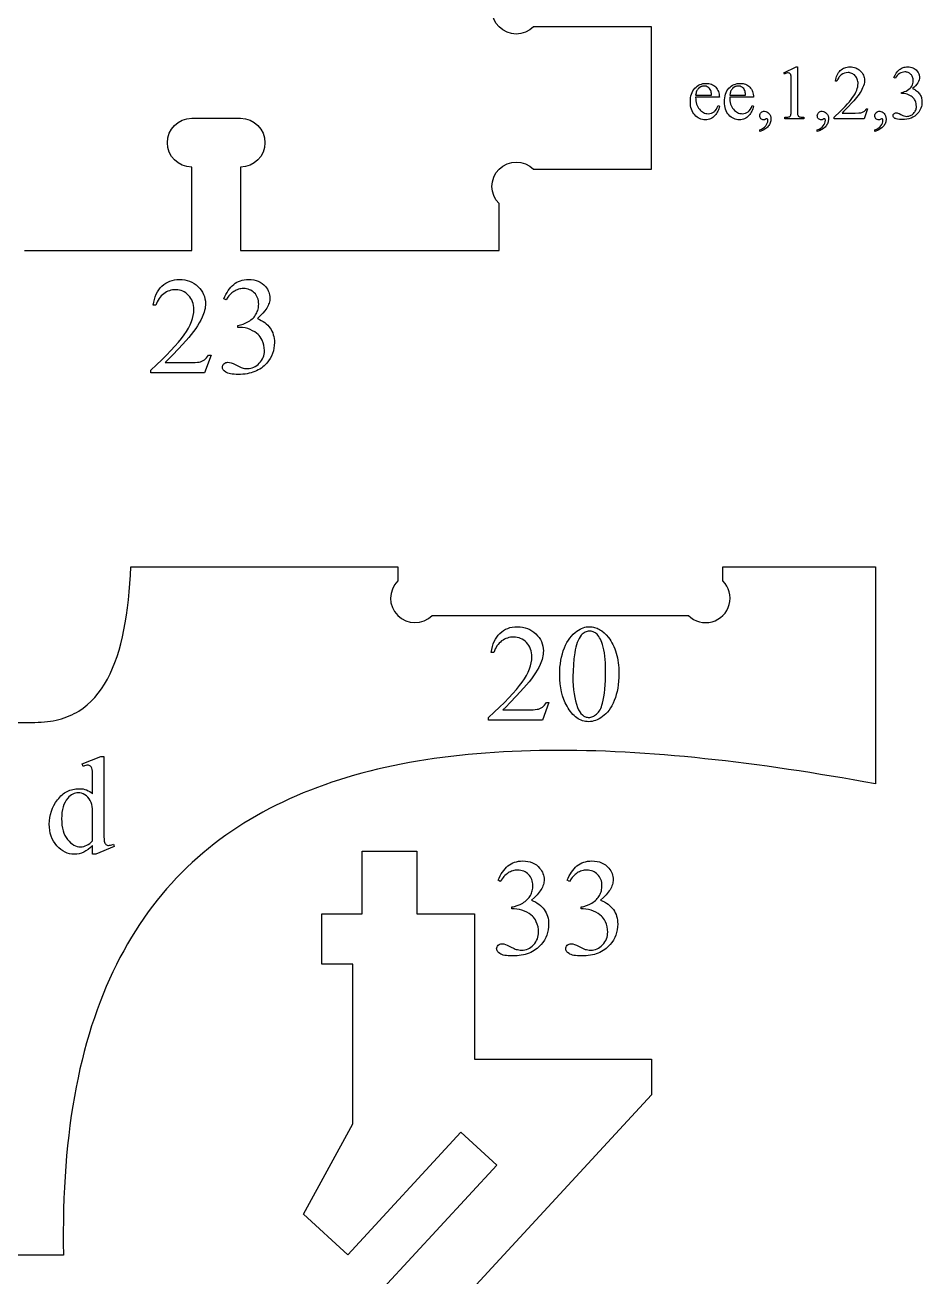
# Model space of a CAD drawing. Extents: x 6 to 600, y -207 to 349.
# Drawn here: x 446.9 to 502.1, y 152.2 to 229.2 of the extents above; entities that cross this region are included whole.
import ezdxf

# ---------------------------------------------------------------- set-up
doc = ezdxf.new("R2010")
doc.units = 0
doc.header["$MEASUREMENT"] = 0
doc.layers.add('EXT', color=1, linetype='CONTINUOUS')
doc.layers.add('TEXT', color=18, linetype='CONTINUOUS')

msp = doc.modelspace()

# ---------------------------------------------------------------- linework, layer by layer
at = {"layer": 'EXT'}
for points in [[(446.889, 215.299), (457.185, 215.299), (457.185, 220.425, -1), (457.185, 223.425), (460.185, 223.425, -1), (460.185, 220.425), (460.185, 215.299), (476.081, 215.299), (476.081, 218.178, -1), (478.202, 220.299), (485.456, 220.299), (485.456, 229.049), (478.202, 229.049, -1), (476.081, 231.171)], [(436.971, 186.279), (447.535, 186.279), (447.734, 186.282), (447.93, 186.291), (448.121, 186.305), (448.307, 186.325), (448.49, 186.35), (448.669, 186.381), (448.843, 186.417), (449.013, 186.458), (449.18, 186.505), (449.342, 186.557), (449.501, 186.614), (449.655, 186.677), (449.806, 186.744), (449.953, 186.817), (450.096, 186.895), (450.236, 186.978), (450.504, 187.158), (450.758, 187.357), (450.998, 187.576), (451.225, 187.813), (451.438, 188.068), (451.639, 188.341), (451.827, 188.631), (452.002, 188.939), (452.166, 189.263), (452.319, 189.603), (452.46, 189.959), (452.591, 190.331), (452.711, 190.718), (452.821, 191.119), (452.922, 191.535), (453.013, 191.964), (453.095, 192.407), (453.168, 192.863), (453.233, 193.332), (453.29, 193.813), (453.34, 194.306), (453.382, 194.811), (453.417, 195.327), (453.445, 195.853), (469.847, 195.853), (469.847, 194.975, 1), (471.968, 192.853), (487.726, 192.853, 1), (489.847, 194.975), (489.847, 195.853), (499.222, 195.853), (499.222, 182.494), (498.516, 182.623), (497.844, 182.743), (497.175, 182.859), (496.508, 182.972), (495.845, 183.082), (495.184, 183.188), (494.526, 183.291), (493.871, 183.39), (493.219, 183.485), (492.57, 183.577), (491.924, 183.665), (491.282, 183.749), (490.642, 183.829), (490.005, 183.906), (489.372, 183.978), (488.742, 184.047), (488.115, 184.111), (487.492, 184.172), (486.872, 184.228), (486.255, 184.28), (485.642, 184.327), (485.033, 184.371), (484.427, 184.41), (483.825, 184.444), (483.226, 184.474), (482.631, 184.5), (482.04, 184.521), (481.452, 184.537), (480.869, 184.548), (480.289, 184.555), (479.713, 184.557), (479.141, 184.554), (478.573, 184.546), (478.009, 184.534), (477.45, 184.516), (476.894, 184.493), (476.343, 184.465), (475.795, 184.432), (475.253, 184.393), (474.714, 184.349), (474.18, 184.3), (473.65, 184.246), (473.124, 184.186), (472.603, 184.121), (472.087, 184.05), (471.575, 183.973), (471.068, 183.891), (470.565, 183.803), (470.067, 183.709), (469.574, 183.61), (469.086, 183.504), (468.602, 183.393), (468.124, 183.276), (467.65, 183.152), (467.181, 183.023), (466.717, 182.887), (466.259, 182.745), (465.805, 182.597), (465.357, 182.443), (464.913, 182.282), (464.475, 182.115), (464.042, 181.942), (463.615, 181.762), (463.193, 181.575), (462.776, 181.382), (462.365, 181.182), (461.959, 180.975), (461.558, 180.762), (461.164, 180.541), (460.775, 180.314), (460.391, 180.08), (460.013, 179.839), (459.641, 179.591), (459.275, 179.336), (458.915, 179.073), (458.56, 178.803), (458.211, 178.527), (457.869, 178.242), (457.532, 177.951), (457.201, 177.652), (456.877, 177.345), (456.558, 177.031), (456.246, 176.71), (455.94, 176.38), (455.64, 176.044), (455.347, 175.699), (455.06, 175.346), (454.779, 174.986), (454.505, 174.618), (454.237, 174.242), (453.976, 173.858), (453.721, 173.465), (453.473, 173.065), (453.232, 172.656), (452.997, 172.24), (452.769, 171.815), (452.548, 171.381), (452.334, 170.94), (452.126, 170.489), (451.926, 170.031), (451.732, 169.564), (451.546, 169.088), (451.366, 168.603), (451.194, 168.11), (451.028, 167.608), (450.87, 167.097), (450.719, 166.578), (450.576, 166.049), (450.439, 165.512), (450.31, 164.965), (450.189, 164.41), (450.075, 163.845), (449.968, 163.271), (449.869, 162.688), (449.777, 162.096), (449.693, 161.494), (449.617, 160.883), (449.548, 160.262), (449.487, 159.632), (449.434, 158.992), (449.389, 158.343), (449.352, 157.684), (449.322, 157.016), (449.301, 156.337), (449.287, 155.649), (449.282, 154.951), (449.284, 154.243), (449.295, 153.525), (427.162, 153.525)]]:
    msp.add_lwpolyline(points, format="xyb", dxfattribs=at)
msp.add_lwpolyline([(471.971, 148.751), (468.982, 151.505), (475.933, 159.048), (473.727, 161.081), (466.776, 153.538), (464.055, 156.046), (467.086, 161.591), (467.086, 171.417), (465.172, 171.417), (465.173, 174.501), (467.655, 174.501), (467.655, 178.363), (471.019, 178.363), (471.019, 174.504), (474.572, 174.504), (474.572, 165.56), (485.447, 165.56), (485.447, 163.375)], close=True, dxfattribs=at)
at = {"layer": 'TEXT'}
for points in [[(493.589, 226.219), (494.35, 226.59), (494.426, 226.59), (494.426, 223.951), (494.431, 223.738), (494.438, 223.669), (494.448, 223.624), (494.462, 223.594), (494.482, 223.567), (494.507, 223.544), (494.539, 223.525), (494.582, 223.509), (494.644, 223.498), (494.723, 223.49), (494.82, 223.486), (494.82, 223.4), (493.645, 223.4), (493.645, 223.486), (493.745, 223.49), (493.827, 223.497), (493.888, 223.509), (493.93, 223.524), (493.96, 223.542), (493.985, 223.563), (494.005, 223.587), (494.02, 223.614), (494.031, 223.656), (494.039, 223.726), (494.046, 223.951), (494.046, 225.638), (494.04, 225.918), (494.033, 226.012), (494.023, 226.076), (494.013, 226.11), (494, 226.14), (493.984, 226.165), (493.964, 226.184), (493.941, 226.199), (493.917, 226.21), (493.861, 226.219), (493.814, 226.214), (493.759, 226.201), (493.696, 226.179), (493.624, 226.147)], [(498.74, 224.002), (498.521, 223.4), (496.677, 223.4), (496.677, 223.486), (497.054, 223.84), (497.22, 224.004), (497.371, 224.16), (497.506, 224.307), (497.627, 224.446), (497.732, 224.576), (497.823, 224.698), (497.901, 224.814), (497.968, 224.928), (498.025, 225.039), (498.072, 225.148), (498.108, 225.254), (498.134, 225.358), (498.15, 225.459), (498.155, 225.557), (498.152, 225.63), (498.143, 225.699), (498.129, 225.766), (498.109, 225.828), (498.084, 225.888), (498.052, 225.944), (498.015, 225.997), (497.973, 226.046), (497.926, 226.091), (497.877, 226.13), (497.826, 226.163), (497.773, 226.189), (497.717, 226.21), (497.659, 226.225), (497.599, 226.234), (497.537, 226.237), (497.425, 226.229), (497.318, 226.204), (497.218, 226.161), (497.123, 226.102), (497.079, 226.067), (497.038, 226.027), (496.999, 225.984), (496.964, 225.936), (496.902, 225.83), (496.853, 225.707), (496.767, 225.707), (496.785, 225.811), (496.807, 225.908), (496.836, 225.999), (496.87, 226.084), (496.91, 226.163), (496.956, 226.235), (497.007, 226.302), (497.063, 226.362), (497.125, 226.415), (497.19, 226.462), (497.259, 226.501), (497.332, 226.533), (497.408, 226.558), (497.488, 226.576), (497.572, 226.586), (497.659, 226.59), (497.752, 226.586), (497.841, 226.575), (497.927, 226.556), (498.008, 226.529), (498.085, 226.494), (498.159, 226.452), (498.229, 226.403), (498.294, 226.346), (498.354, 226.283), (498.406, 226.218), (498.449, 226.15), (498.485, 226.079), (498.513, 226.006), (498.533, 225.93), (498.545, 225.851), (498.549, 225.769), (498.542, 225.651), (498.521, 225.532), (498.487, 225.413), (498.438, 225.295), (498.392, 225.201), (498.34, 225.105), (498.28, 225.009), (498.215, 224.91), (498.063, 224.71), (497.885, 224.504), (497.419, 224.002), (497.267, 223.844), (497.168, 223.748), (497.984, 223.748), (498.196, 223.753), (498.333, 223.767), (498.382, 223.778), (498.429, 223.795), (498.473, 223.816), (498.514, 223.842), (498.553, 223.873), (498.59, 223.91), (498.624, 223.953), (498.655, 224.002)], [(500.356, 225.931), (500.427, 226.08), (500.507, 226.211), (500.596, 226.323), (500.643, 226.373), (500.693, 226.418), (500.746, 226.458), (500.801, 226.493), (500.86, 226.523), (500.922, 226.547), (500.987, 226.566), (501.056, 226.579), (501.127, 226.587), (501.201, 226.59), (501.293, 226.586), (501.378, 226.575), (501.458, 226.556), (501.533, 226.529), (501.602, 226.494), (501.666, 226.452), (501.725, 226.403), (501.777, 226.346), (501.844, 226.253), (501.892, 226.157), (501.908, 226.108), (501.92, 226.058), (501.927, 226.008), (501.93, 225.956), (501.923, 225.871), (501.903, 225.784), (501.869, 225.697), (501.822, 225.609), (501.762, 225.521), (501.688, 225.432), (501.601, 225.342), (501.501, 225.251), (501.636, 225.188), (501.697, 225.153), (501.754, 225.114), (501.806, 225.072), (501.854, 225.027), (501.897, 224.979), (501.937, 224.928), (501.971, 224.875), (502.001, 224.819), (502.026, 224.761), (502.047, 224.7), (502.063, 224.637), (502.075, 224.572), (502.082, 224.505), (502.084, 224.435), (502.08, 224.335), (502.068, 224.239), (502.048, 224.146), (502.019, 224.057), (501.983, 223.97), (501.939, 223.888), (501.886, 223.808), (501.826, 223.732), (501.737, 223.641), (501.639, 223.563), (501.531, 223.496), (501.414, 223.442), (501.287, 223.4), (501.151, 223.369), (501.006, 223.351), (500.851, 223.345), (500.706, 223.35), (500.586, 223.365), (500.491, 223.389), (500.453, 223.405), (500.421, 223.423), (500.371, 223.463), (500.336, 223.505), (500.314, 223.547), (500.307, 223.592), (500.311, 223.624), (500.321, 223.654), (500.338, 223.683), (500.361, 223.709), (500.39, 223.731), (500.421, 223.747), (500.455, 223.757), (500.492, 223.76), (500.55, 223.755), (500.609, 223.741), (500.673, 223.715), (500.787, 223.657), (500.903, 223.599), (500.978, 223.571), (501.066, 223.552), (501.16, 223.546), (501.218, 223.548), (501.274, 223.557), (501.328, 223.571), (501.38, 223.591), (501.43, 223.617), (501.478, 223.648), (501.524, 223.685), (501.569, 223.728), (501.61, 223.774), (501.645, 223.823), (501.675, 223.874), (501.699, 223.926), (501.718, 223.981), (501.732, 224.038), (501.74, 224.097), (501.743, 224.159), (501.738, 224.249), (501.723, 224.338), (501.698, 224.426), (501.662, 224.513), (501.632, 224.574), (501.599, 224.627), (501.566, 224.672), (501.531, 224.709), (501.477, 224.754), (501.413, 224.797), (501.341, 224.838), (501.259, 224.876), (501.172, 224.909), (501.084, 224.933), (500.996, 224.947), (500.906, 224.951), (500.833, 224.951), (500.833, 225.02), (500.924, 225.037), (501.015, 225.065), (501.106, 225.103), (501.198, 225.152), (501.283, 225.209), (501.356, 225.271), (501.416, 225.339), (501.464, 225.412), (501.5, 225.49), (501.526, 225.572), (501.542, 225.657), (501.547, 225.746), (501.545, 225.804), (501.538, 225.859), (501.526, 225.912), (501.51, 225.961), (501.489, 226.008), (501.463, 226.051), (501.433, 226.092), (501.398, 226.13), (501.36, 226.164), (501.32, 226.194), (501.277, 226.219), (501.232, 226.24), (501.184, 226.256), (501.135, 226.267), (501.083, 226.274), (501.029, 226.276), (500.941, 226.271), (500.857, 226.253), (500.777, 226.223), (500.701, 226.181), (500.628, 226.127), (500.559, 226.061), (500.493, 225.984), (500.432, 225.894)], [(488.169, 224.716), (488.172, 224.602), (488.182, 224.494), (488.2, 224.392), (488.225, 224.297), (488.257, 224.208), (488.296, 224.125), (488.343, 224.049), (488.397, 223.979), (488.456, 223.916), (488.517, 223.862), (488.581, 223.816), (488.648, 223.778), (488.717, 223.749), (488.788, 223.728), (488.862, 223.716), (488.939, 223.711), (489.039, 223.719), (489.133, 223.74), (489.219, 223.776), (489.299, 223.826), (489.337, 223.857), (489.373, 223.893), (489.44, 223.98), (489.501, 224.088), (489.556, 224.216), (489.628, 224.17), (489.613, 224.092), (489.592, 224.016), (489.566, 223.941), (489.533, 223.868), (489.495, 223.798), (489.451, 223.728), (489.402, 223.661), (489.347, 223.595), (489.287, 223.534), (489.223, 223.482), (489.156, 223.437), (489.084, 223.401), (489.01, 223.372), (488.931, 223.352), (488.849, 223.34), (488.764, 223.336), (488.67, 223.34), (488.58, 223.354), (488.494, 223.377), (488.411, 223.41), (488.331, 223.452), (488.255, 223.502), (488.182, 223.563), (488.113, 223.632), (488.049, 223.709), (487.994, 223.793), (487.948, 223.883), (487.909, 223.979), (487.88, 224.082), (487.859, 224.191), (487.846, 224.306), (487.842, 224.428), (487.846, 224.56), (487.859, 224.684), (487.881, 224.801), (487.911, 224.91), (487.95, 225.012), (487.998, 225.106), (488.054, 225.193), (488.119, 225.273), (488.191, 225.344), (488.267, 225.405), (488.348, 225.458), (488.433, 225.5), (488.522, 225.533), (488.616, 225.557), (488.714, 225.571), (488.817, 225.576), (488.903, 225.572), (488.986, 225.561), (489.065, 225.543), (489.14, 225.517), (489.211, 225.485), (489.278, 225.444), (489.341, 225.397), (489.4, 225.342), (489.453, 225.281), (489.499, 225.215), (489.539, 225.144), (489.571, 225.069), (489.596, 224.988), (489.614, 224.902), (489.624, 224.812), (489.628, 224.716)], [(490.264, 224.716), (490.267, 224.602), (490.277, 224.494), (490.295, 224.392), (490.32, 224.297), (490.352, 224.208), (490.391, 224.125), (490.438, 224.049), (490.492, 223.979), (490.551, 223.916), (490.612, 223.862), (490.676, 223.816), (490.743, 223.778), (490.812, 223.749), (490.883, 223.728), (490.957, 223.716), (491.034, 223.711), (491.134, 223.719), (491.227, 223.74), (491.314, 223.776), (491.394, 223.826), (491.432, 223.857), (491.468, 223.893), (491.535, 223.98), (491.596, 224.088), (491.651, 224.216), (491.723, 224.17), (491.708, 224.092), (491.687, 224.016), (491.66, 223.941), (491.628, 223.868), (491.59, 223.798), (491.546, 223.728), (491.497, 223.661), (491.441, 223.595), (491.381, 223.534), (491.318, 223.482), (491.25, 223.437), (491.179, 223.401), (491.105, 223.372), (491.026, 223.352), (490.944, 223.34), (490.858, 223.336), (490.765, 223.34), (490.675, 223.354), (490.589, 223.377), (490.506, 223.41), (490.426, 223.452), (490.35, 223.502), (490.277, 223.563), (490.207, 223.632), (490.144, 223.709), (490.089, 223.793), (490.042, 223.883), (490.004, 223.979), (489.975, 224.082), (489.954, 224.191), (489.941, 224.306), (489.937, 224.428), (489.941, 224.56), (489.954, 224.684), (489.976, 224.801), (490.006, 224.91), (490.045, 225.012), (490.093, 225.106), (490.149, 225.193), (490.214, 225.273), (490.286, 225.344), (490.362, 225.405), (490.443, 225.458), (490.527, 225.5), (490.617, 225.533), (490.711, 225.557), (490.809, 225.571), (490.911, 225.576), (490.998, 225.572), (491.081, 225.561), (491.16, 225.543), (491.235, 225.517), (491.306, 225.485), (491.372, 225.444), (491.435, 225.397), (491.494, 225.342), (491.548, 225.281), (491.594, 225.215), (491.634, 225.144), (491.666, 225.069), (491.691, 224.988), (491.708, 224.902), (491.719, 224.812), (491.723, 224.716)], [(488.169, 224.85), (489.146, 224.85), (489.139, 224.944), (489.128, 225.023), (489.115, 225.087), (489.098, 225.136), (489.065, 225.197), (489.026, 225.251), (488.98, 225.298), (488.926, 225.339), (488.868, 225.371), (488.809, 225.394), (488.749, 225.408), (488.688, 225.412), (488.64, 225.41), (488.594, 225.403), (488.55, 225.391), (488.506, 225.375), (488.423, 225.329), (488.345, 225.264), (488.31, 225.225), (488.278, 225.182), (488.25, 225.136), (488.226, 225.086), (488.206, 225.032), (488.19, 224.975)], [(490.264, 224.85), (491.241, 224.85), (491.234, 224.944), (491.223, 225.023), (491.209, 225.087), (491.193, 225.136), (491.16, 225.197), (491.121, 225.251), (491.074, 225.298), (491.021, 225.339), (490.963, 225.371), (490.904, 225.394), (490.844, 225.408), (490.782, 225.412), (490.735, 225.41), (490.689, 225.403), (490.645, 225.391), (490.601, 225.375), (490.518, 225.329), (490.44, 225.264), (490.404, 225.225), (490.373, 225.182), (490.345, 225.136), (490.321, 225.086), (490.301, 225.032), (490.284, 224.975)], [(492.11, 222.615), (492.11, 222.716), (492.222, 222.76), (492.32, 222.816), (492.406, 222.882), (492.477, 222.959), (492.534, 223.043), (492.575, 223.129), (492.599, 223.217), (492.608, 223.308), (492.602, 223.349), (492.587, 223.382), (492.571, 223.397), (492.555, 223.403), (492.514, 223.391), (492.444, 223.357), (492.401, 223.341), (492.356, 223.336), (492.303, 223.34), (492.255, 223.353), (492.213, 223.373), (492.177, 223.403), (492.147, 223.439), (492.127, 223.482), (492.114, 223.531), (492.11, 223.587), (492.115, 223.641), (492.131, 223.692), (492.158, 223.738), (492.196, 223.781), (492.242, 223.816), (492.292, 223.841), (492.347, 223.856), (492.407, 223.861), (492.481, 223.853), (492.551, 223.828), (492.616, 223.787), (492.678, 223.729), (492.73, 223.657), (492.767, 223.575), (492.789, 223.481), (492.797, 223.377), (492.794, 223.319), (492.786, 223.261), (492.773, 223.204), (492.755, 223.148), (492.732, 223.094), (492.704, 223.04), (492.67, 222.988), (492.632, 222.936), (492.588, 222.886), (492.537, 222.839), (492.481, 222.795), (492.419, 222.754), (492.351, 222.715), (492.276, 222.679)], [(495.65, 222.615), (495.65, 222.716), (495.762, 222.76), (495.86, 222.816), (495.945, 222.882), (496.017, 222.959), (496.074, 223.043), (496.115, 223.129), (496.139, 223.217), (496.147, 223.308), (496.142, 223.349), (496.127, 223.382), (496.111, 223.397), (496.094, 223.403), (496.054, 223.391), (495.984, 223.357), (495.941, 223.341), (495.896, 223.336), (495.843, 223.34), (495.795, 223.353), (495.753, 223.373), (495.716, 223.403), (495.687, 223.439), (495.666, 223.482), (495.654, 223.531), (495.65, 223.587), (495.655, 223.641), (495.671, 223.692), (495.698, 223.738), (495.736, 223.781), (495.782, 223.816), (495.832, 223.841), (495.887, 223.856), (495.947, 223.861), (496.021, 223.853), (496.091, 223.828), (496.156, 223.787), (496.218, 223.729), (496.27, 223.657), (496.307, 223.575), (496.329, 223.481), (496.336, 223.377), (496.334, 223.319), (496.326, 223.261), (496.313, 223.204), (496.295, 223.148), (496.272, 223.094), (496.244, 223.04), (496.21, 222.988), (496.172, 222.936), (496.127, 222.886), (496.077, 222.839), (496.021, 222.795), (495.959, 222.754), (495.89, 222.715), (495.816, 222.679)], [(499.189, 222.615), (499.189, 222.716), (499.301, 222.76), (499.4, 222.816), (499.485, 222.882), (499.557, 222.959), (499.614, 223.043), (499.655, 223.129), (499.679, 223.217), (499.687, 223.308), (499.682, 223.349), (499.667, 223.382), (499.65, 223.397), (499.634, 223.403), (499.594, 223.391), (499.524, 223.357), (499.481, 223.341), (499.436, 223.336), (499.382, 223.34), (499.335, 223.353), (499.293, 223.373), (499.256, 223.403), (499.227, 223.439), (499.206, 223.482), (499.194, 223.531), (499.189, 223.587), (499.195, 223.641), (499.211, 223.692), (499.238, 223.738), (499.276, 223.781), (499.321, 223.816), (499.372, 223.841), (499.427, 223.856), (499.487, 223.861), (499.561, 223.853), (499.63, 223.828), (499.696, 223.787), (499.758, 223.729), (499.809, 223.657), (499.847, 223.575), (499.869, 223.481), (499.876, 223.377), (499.874, 223.319), (499.866, 223.261), (499.853, 223.204), (499.835, 223.148), (499.812, 223.094), (499.784, 223.04), (499.75, 222.988), (499.711, 222.936), (499.667, 222.886), (499.617, 222.839), (499.561, 222.795), (499.499, 222.754), (499.43, 222.715), (499.356, 222.679)], [(458.37, 208.86), (457.976, 207.777), (454.657, 207.777), (454.657, 207.931), (455.01, 208.257), (455.335, 208.568), (455.634, 208.864), (455.905, 209.144), (456.149, 209.409), (456.366, 209.659), (456.556, 209.893), (456.719, 210.113), (456.859, 210.322), (456.98, 210.527), (457.083, 210.727), (457.167, 210.923), (457.232, 211.114), (457.279, 211.3), (457.307, 211.482), (457.316, 211.66), (457.311, 211.791), (457.296, 211.916), (457.27, 212.034), (457.235, 212.147), (457.188, 212.254), (457.132, 212.355), (457.066, 212.45), (456.989, 212.539), (456.905, 212.62), (456.817, 212.69), (456.725, 212.749), (456.629, 212.798), (456.529, 212.835), (456.425, 212.862), (456.317, 212.878), (456.205, 212.884), (456.102, 212.88), (456.003, 212.869), (455.906, 212.85), (455.811, 212.823), (455.719, 212.789), (455.63, 212.747), (455.544, 212.698), (455.46, 212.641), (455.38, 212.577), (455.306, 212.506), (455.237, 212.427), (455.173, 212.342), (455.115, 212.249), (455.062, 212.15), (455.015, 212.043), (454.973, 211.93), (454.819, 211.93), (454.85, 212.116), (454.891, 212.291), (454.943, 212.455), (455.004, 212.608), (455.076, 212.75), (455.158, 212.88), (455.25, 212.999), (455.352, 213.108), (455.463, 213.204), (455.58, 213.287), (455.704, 213.358), (455.835, 213.416), (455.972, 213.461), (456.116, 213.493), (456.267, 213.512), (456.425, 213.518), (456.592, 213.512), (456.753, 213.491), (456.906, 213.457), (457.053, 213.408), (457.192, 213.347), (457.324, 213.271), (457.449, 213.182), (457.567, 213.079), (457.675, 212.966), (457.768, 212.849), (457.847, 212.727), (457.911, 212.6), (457.961, 212.467), (457.997, 212.33), (458.019, 212.188), (458.026, 212.042), (458.023, 211.935), (458.013, 211.828), (457.998, 211.721), (457.976, 211.614), (457.948, 211.508), (457.914, 211.401), (457.873, 211.294), (457.827, 211.187), (457.744, 211.018), (457.649, 210.846), (457.543, 210.672), (457.424, 210.495), (457.294, 210.316), (457.152, 210.135), (456.997, 209.951), (456.831, 209.764), (456.363, 209.256), (455.992, 208.86), (455.718, 208.576), (455.541, 208.404), (457.009, 208.404), (457.217, 208.406), (457.391, 208.412), (457.531, 208.422), (457.638, 208.437), (457.726, 208.458), (457.81, 208.487), (457.889, 208.525), (457.964, 208.572), (458.034, 208.628), (458.099, 208.695), (458.16, 208.772), (458.217, 208.86)], [(459.154, 212.332), (459.216, 212.47), (459.282, 212.6), (459.352, 212.722), (459.426, 212.835), (459.504, 212.941), (459.586, 213.039), (459.672, 213.128), (459.762, 213.209), (459.856, 213.282), (459.957, 213.345), (460.063, 213.398), (460.174, 213.441), (460.291, 213.475), (460.414, 213.499), (460.542, 213.514), (460.677, 213.518), (460.841, 213.512), (460.995, 213.491), (461.139, 213.457), (461.274, 213.408), (461.399, 213.347), (461.513, 213.271), (461.618, 213.182), (461.714, 213.079), (461.778, 212.996), (461.833, 212.912), (461.88, 212.826), (461.919, 212.74), (461.949, 212.651), (461.97, 212.561), (461.983, 212.47), (461.987, 212.378), (461.984, 212.301), (461.975, 212.223), (461.96, 212.146), (461.939, 212.068), (461.912, 211.99), (461.879, 211.911), (461.84, 211.832), (461.794, 211.753), (461.743, 211.674), (461.686, 211.594), (461.553, 211.433), (461.397, 211.271), (461.216, 211.108), (461.341, 211.055), (461.459, 210.996), (461.569, 210.931), (461.671, 210.861), (461.765, 210.786), (461.851, 210.705), (461.929, 210.619), (462, 210.528), (462.062, 210.431), (462.116, 210.33), (462.162, 210.226), (462.199, 210.117), (462.228, 210.004), (462.249, 209.887), (462.261, 209.765), (462.265, 209.64), (462.258, 209.46), (462.236, 209.287), (462.2, 209.12), (462.149, 208.958), (462.084, 208.803), (462.004, 208.654), (461.91, 208.511), (461.801, 208.375), (461.723, 208.29), (461.641, 208.211), (461.554, 208.138), (461.464, 208.07), (461.369, 208.007), (461.27, 207.95), (461.167, 207.898), (461.059, 207.852), (460.947, 207.811), (460.831, 207.776), (460.711, 207.746), (460.587, 207.721), (460.458, 207.702), (460.325, 207.689), (460.188, 207.68), (460.046, 207.678), (459.91, 207.68), (459.785, 207.686), (459.671, 207.698), (459.568, 207.713), (459.477, 207.733), (459.398, 207.757), (459.329, 207.786), (459.272, 207.819), (459.183, 207.891), (459.147, 207.927), (459.118, 207.965), (459.096, 208.003), (459.08, 208.042), (459.07, 208.081), (459.067, 208.122), (459.073, 208.18), (459.091, 208.235), (459.122, 208.286), (459.164, 208.333), (459.216, 208.373), (459.272, 208.402), (459.333, 208.419), (459.399, 208.424), (459.504, 208.416), (459.61, 208.391), (459.726, 208.343), (459.93, 208.24), (460.14, 208.136), (460.217, 208.103), (460.274, 208.084), (460.352, 208.064), (460.433, 208.05), (460.516, 208.041), (460.602, 208.039), (460.706, 208.044), (460.807, 208.059), (460.904, 208.085), (460.997, 208.12), (461.088, 208.167), (461.175, 208.223), (461.258, 208.289), (461.338, 208.366), (461.412, 208.45), (461.475, 208.538), (461.529, 208.629), (461.573, 208.724), (461.607, 208.823), (461.632, 208.926), (461.646, 209.032), (461.651, 209.142), (461.642, 209.305), (461.615, 209.466), (461.57, 209.624), (461.506, 209.781), (461.451, 209.89), (461.393, 209.985), (461.333, 210.066), (461.27, 210.133), (461.172, 210.214), (461.058, 210.292), (460.927, 210.365), (460.78, 210.434), (460.624, 210.493), (460.466, 210.535), (460.307, 210.561), (460.146, 210.569), (460.013, 210.569), (460.013, 210.693), (460.095, 210.706), (460.177, 210.724), (460.341, 210.773), (460.506, 210.842), (460.67, 210.93), (460.75, 210.98), (460.824, 211.032), (460.892, 211.087), (460.955, 211.145), (461.012, 211.204), (461.063, 211.267), (461.109, 211.331), (461.149, 211.399), (461.184, 211.468), (461.215, 211.539), (461.24, 211.612), (461.261, 211.686), (461.278, 211.762), (461.289, 211.84), (461.296, 211.919), (461.299, 212), (461.295, 212.104), (461.282, 212.204), (461.261, 212.298), (461.232, 212.386), (461.194, 212.47), (461.148, 212.549), (461.094, 212.622), (461.031, 212.691), (460.962, 212.753), (460.889, 212.806), (460.812, 212.851), (460.731, 212.888), (460.646, 212.917), (460.556, 212.938), (460.463, 212.95), (460.365, 212.954), (460.286, 212.952), (460.208, 212.943), (460.132, 212.93), (460.057, 212.911), (459.984, 212.887), (459.913, 212.857), (459.843, 212.822), (459.775, 212.782), (459.709, 212.736), (459.644, 212.685), (459.581, 212.629), (459.52, 212.567), (459.46, 212.5), (459.402, 212.427), (459.291, 212.266)], [(479.148, 187.504), (478.754, 186.421), (475.436, 186.421), (475.436, 186.574), (475.788, 186.901), (476.114, 187.212), (476.412, 187.507), (476.683, 187.788), (476.927, 188.053), (477.144, 188.303), (477.334, 188.537), (477.497, 188.756), (477.637, 188.966), (477.759, 189.17), (477.861, 189.371), (477.945, 189.566), (478.011, 189.757), (478.057, 189.944), (478.085, 190.126), (478.095, 190.304), (478.09, 190.434), (478.074, 190.559), (478.049, 190.678), (478.013, 190.791), (477.967, 190.898), (477.91, 190.999), (477.844, 191.094), (477.767, 191.183), (477.683, 191.264), (477.595, 191.334), (477.503, 191.393), (477.407, 191.441), (477.307, 191.479), (477.203, 191.506), (477.095, 191.522), (476.983, 191.527), (476.881, 191.524), (476.781, 191.512), (476.684, 191.493), (476.589, 191.467), (476.498, 191.433), (476.409, 191.391), (476.322, 191.342), (476.238, 191.285), (476.159, 191.221), (476.084, 191.149), (476.015, 191.071), (475.952, 190.986), (475.893, 190.893), (475.84, 190.794), (475.793, 190.687), (475.751, 190.573), (475.597, 190.573), (475.628, 190.76), (475.67, 190.935), (475.721, 191.099), (475.783, 191.252), (475.854, 191.393), (475.936, 191.524), (476.028, 191.643), (476.13, 191.751), (476.241, 191.848), (476.358, 191.931), (476.483, 192.002), (476.613, 192.059), (476.751, 192.104), (476.895, 192.136), (477.045, 192.156), (477.203, 192.162), (477.37, 192.155), (477.531, 192.135), (477.684, 192.1), (477.831, 192.052), (477.97, 191.99), (478.102, 191.915), (478.227, 191.825), (478.346, 191.722), (478.453, 191.61), (478.546, 191.493), (478.625, 191.37), (478.689, 191.243), (478.74, 191.111), (478.775, 190.974), (478.797, 190.832), (478.804, 190.685), (478.801, 190.579), (478.792, 190.472), (478.776, 190.365), (478.754, 190.258), (478.726, 190.151), (478.692, 190.044), (478.652, 189.938), (478.605, 189.831), (478.522, 189.662), (478.428, 189.49), (478.321, 189.316), (478.203, 189.139), (478.072, 188.96), (477.93, 188.778), (477.775, 188.594), (477.609, 188.408), (477.141, 187.9), (476.77, 187.504), (476.496, 187.219), (476.319, 187.047), (477.788, 187.047), (477.995, 187.049), (478.169, 187.056), (478.309, 187.066), (478.416, 187.081), (478.504, 187.101), (478.588, 187.131), (478.667, 187.169), (478.742, 187.215), (478.812, 187.271), (478.878, 187.338), (478.939, 187.416), (478.995, 187.504)], [(479.808, 189.2), (479.812, 189.437), (479.826, 189.665), (479.849, 189.884), (479.88, 190.096), (479.921, 190.299), (479.971, 190.493), (480.03, 190.68), (480.098, 190.857), (480.174, 191.026), (480.255, 191.183), (480.343, 191.329), (480.436, 191.464), (480.536, 191.587), (480.641, 191.7), (480.752, 191.802), (480.87, 191.892), (480.964, 191.956), (481.058, 192.01), (481.153, 192.057), (481.249, 192.095), (481.346, 192.124), (481.444, 192.145), (481.542, 192.158), (481.641, 192.162), (481.722, 192.16), (481.801, 192.152), (481.879, 192.139), (481.957, 192.121), (482.033, 192.098), (482.108, 192.069), (482.182, 192.036), (482.255, 191.997), (482.327, 191.953), (482.398, 191.904), (482.537, 191.791), (482.672, 191.657), (482.803, 191.503), (482.881, 191.398), (482.954, 191.289), (483.021, 191.176), (483.084, 191.058), (483.142, 190.935), (483.195, 190.808), (483.242, 190.676), (483.285, 190.54), (483.323, 190.399), (483.355, 190.254), (483.383, 190.104), (483.406, 189.95), (483.423, 189.791), (483.436, 189.628), (483.443, 189.46), (483.446, 189.287), (483.441, 189.047), (483.428, 188.816), (483.406, 188.595), (483.375, 188.382), (483.336, 188.179), (483.287, 187.985), (483.23, 187.8), (483.164, 187.624), (483.091, 187.459), (483.013, 187.305), (482.93, 187.163), (482.843, 187.033), (482.75, 186.915), (482.653, 186.808), (482.551, 186.714), (482.444, 186.63), (482.335, 186.558), (482.227, 186.495), (482.12, 186.442), (482.014, 186.399), (481.909, 186.365), (481.805, 186.341), (481.702, 186.326), (481.6, 186.321), (481.5, 186.325), (481.403, 186.336), (481.308, 186.355), (481.214, 186.381), (481.123, 186.414), (481.034, 186.455), (480.947, 186.503), (480.863, 186.559), (480.78, 186.622), (480.699, 186.692), (480.621, 186.77), (480.544, 186.856), (480.47, 186.948), (480.398, 187.049), (480.328, 187.156), (480.26, 187.271), (480.154, 187.477), (480.062, 187.692), (479.984, 187.918), (479.921, 188.154), (479.871, 188.4), (479.836, 188.657), (479.815, 188.923)], [(480.621, 189.097), (480.625, 188.813), (480.639, 188.542), (480.661, 188.286), (480.692, 188.042), (480.733, 187.812), (480.782, 187.595), (480.84, 187.391), (480.907, 187.201), (480.97, 187.056), (481.04, 186.93), (481.117, 186.824), (481.202, 186.737), (481.247, 186.701), (481.293, 186.67), (481.342, 186.643), (481.392, 186.621), (481.445, 186.604), (481.499, 186.592), (481.555, 186.585), (481.612, 186.583), (481.669, 186.586), (481.725, 186.595), (481.783, 186.611), (481.841, 186.633), (481.899, 186.661), (481.958, 186.696), (482.017, 186.737), (482.077, 186.784), (482.135, 186.838), (482.19, 186.901), (482.241, 186.973), (482.289, 187.053), (482.332, 187.142), (482.373, 187.239), (482.409, 187.344), (482.442, 187.458), (482.487, 187.646), (482.525, 187.851), (482.558, 188.075), (482.585, 188.318), (482.606, 188.578), (482.621, 188.857), (482.63, 189.154), (482.633, 189.47), (482.63, 189.705), (482.62, 189.931), (482.605, 190.147), (482.583, 190.352), (482.555, 190.548), (482.521, 190.734), (482.48, 190.91), (482.434, 191.075), (482.395, 191.19), (482.354, 191.296), (482.309, 191.394), (482.263, 191.483), (482.213, 191.563), (482.161, 191.634), (482.106, 191.697), (482.048, 191.751), (482.004, 191.783), (481.958, 191.811), (481.91, 191.835), (481.86, 191.854), (481.753, 191.88), (481.637, 191.888), (481.568, 191.884), (481.5, 191.872), (481.434, 191.853), (481.371, 191.825), (481.309, 191.789), (481.249, 191.746), (481.191, 191.695), (481.135, 191.635), (481.064, 191.543), (480.998, 191.438), (480.938, 191.322), (480.884, 191.192), (480.836, 191.051), (480.795, 190.897), (480.759, 190.731), (480.729, 190.553), (480.682, 190.185), (480.648, 189.819), (480.628, 189.457)], [(451.088, 178.714), (450.949, 178.579), (450.813, 178.464), (450.678, 178.37), (450.544, 178.297), (450.409, 178.242), (450.268, 178.202), (450.123, 178.178), (449.972, 178.17), (449.819, 178.178), (449.67, 178.203), (449.527, 178.244), (449.389, 178.3), (449.255, 178.374), (449.127, 178.463), (449.003, 178.569), (448.885, 178.691), (448.776, 178.826), (448.682, 178.97), (448.602, 179.123), (448.536, 179.286), (448.486, 179.458), (448.449, 179.639), (448.428, 179.829), (448.42, 180.029), (448.428, 180.231), (448.452, 180.429), (448.493, 180.622), (448.549, 180.811), (448.621, 180.996), (448.71, 181.176), (448.814, 181.352), (448.935, 181.524), (449, 181.606), (449.068, 181.683), (449.138, 181.755), (449.21, 181.821), (449.285, 181.882), (449.362, 181.937), (449.441, 181.988), (449.523, 182.033), (449.607, 182.073), (449.693, 182.107), (449.781, 182.136), (449.872, 182.16), (449.965, 182.179), (450.06, 182.192), (450.158, 182.2), (450.258, 182.202), (450.381, 182.197), (450.498, 182.182), (450.61, 182.158), (450.716, 182.123), (450.817, 182.078), (450.913, 182.023), (451.003, 181.958), (451.088, 181.883), (451.088, 182.584), (451.086, 182.878), (451.08, 183.11), (451.07, 183.279), (451.056, 183.385), (451.039, 183.453), (451.017, 183.51), (450.99, 183.555), (450.959, 183.588), (450.924, 183.612), (450.884, 183.628), (450.841, 183.638), (450.793, 183.642), (450.735, 183.638), (450.668, 183.625), (450.592, 183.605), (450.507, 183.575), (450.453, 183.721), (451.585, 184.185), (451.772, 184.185), (451.772, 179.792), (451.774, 179.491), (451.78, 179.255), (451.79, 179.083), (451.803, 178.977), (451.821, 178.909), (451.844, 178.852), (451.871, 178.806), (451.903, 178.772), (451.938, 178.746), (451.977, 178.728), (452.018, 178.717), (452.062, 178.714), (452.123, 178.718), (452.193, 178.731), (452.272, 178.753), (452.361, 178.784), (452.407, 178.639), (451.278, 178.17), (451.088, 178.17)], [(451.088, 179.004), (451.088, 180.962), (451.069, 181.1), (451.038, 181.232), (450.994, 181.357), (450.938, 181.476), (450.871, 181.586), (450.794, 181.68), (450.706, 181.761), (450.608, 181.827), (450.506, 181.879), (450.406, 181.916), (450.306, 181.938), (450.208, 181.945), (450.118, 181.94), (450.031, 181.925), (449.945, 181.899), (449.863, 181.863), (449.783, 181.817), (449.705, 181.761), (449.63, 181.694), (449.557, 181.618), (449.468, 181.503), (449.392, 181.377), (449.327, 181.238), (449.274, 181.087), (449.232, 180.923), (449.203, 180.746), (449.185, 180.558), (449.179, 180.356), (449.185, 180.153), (449.202, 179.962), (449.231, 179.783), (449.271, 179.617), (449.322, 179.462), (449.385, 179.32), (449.459, 179.19), (449.544, 179.073), (449.637, 178.968), (449.732, 178.877), (449.83, 178.801), (449.93, 178.738), (450.033, 178.689), (450.139, 178.655), (450.247, 178.634), (450.357, 178.627), (450.451, 178.633), (450.545, 178.65), (450.637, 178.68), (450.729, 178.721), (450.82, 178.774), (450.91, 178.839), (450.999, 178.916)], [(476.017, 176.57), (476.079, 176.708), (476.145, 176.838), (476.215, 176.96), (476.289, 177.073), (476.367, 177.179), (476.449, 177.276), (476.534, 177.366), (476.624, 177.447), (476.719, 177.52), (476.819, 177.582), (476.925, 177.635), (477.036, 177.679), (477.154, 177.713), (477.276, 177.737), (477.405, 177.751), (477.539, 177.756), (477.703, 177.749), (477.857, 177.729), (478.002, 177.694), (478.136, 177.646), (478.261, 177.584), (478.376, 177.509), (478.481, 177.419), (478.576, 177.316), (478.64, 177.234), (478.696, 177.15), (478.743, 177.064), (478.781, 176.977), (478.811, 176.889), (478.833, 176.799), (478.845, 176.708), (478.85, 176.615), (478.847, 176.538), (478.838, 176.461), (478.823, 176.384), (478.802, 176.306), (478.774, 176.228), (478.741, 176.149), (478.702, 176.07), (478.657, 175.991), (478.606, 175.912), (478.548, 175.832), (478.416, 175.671), (478.259, 175.509), (478.078, 175.346), (478.204, 175.292), (478.322, 175.233), (478.431, 175.169), (478.533, 175.099), (478.627, 175.024), (478.714, 174.943), (478.792, 174.857), (478.862, 174.765), (478.924, 174.669), (478.978, 174.568), (479.024, 174.463), (479.061, 174.355), (479.09, 174.242), (479.111, 174.124), (479.124, 174.003), (479.128, 173.878), (479.12, 173.698), (479.099, 173.525), (479.062, 173.357), (479.012, 173.196), (478.946, 173.041), (478.866, 172.892), (478.772, 172.749), (478.663, 172.612), (478.585, 172.528), (478.503, 172.449), (478.417, 172.375), (478.326, 172.307), (478.231, 172.245), (478.132, 172.188), (478.029, 172.136), (477.922, 172.09), (477.81, 172.049), (477.694, 172.013), (477.573, 171.983), (477.449, 171.959), (477.32, 171.94), (477.187, 171.926), (477.05, 171.918), (476.908, 171.915), (476.772, 171.918), (476.647, 171.924), (476.533, 171.935), (476.431, 171.951), (476.34, 171.971), (476.26, 171.995), (476.192, 172.023), (476.135, 172.056), (476.045, 172.128), (476.01, 172.165), (475.981, 172.203), (475.958, 172.241), (475.942, 172.28), (475.933, 172.319), (475.929, 172.359), (475.935, 172.418), (475.954, 172.472), (475.984, 172.523), (476.027, 172.571), (476.078, 172.611), (476.134, 172.639), (476.195, 172.656), (476.261, 172.662), (476.366, 172.654), (476.473, 172.629), (476.588, 172.581), (476.792, 172.478), (477.003, 172.373), (477.079, 172.341), (477.137, 172.322), (477.215, 172.302), (477.295, 172.288), (477.378, 172.279), (477.464, 172.276), (477.568, 172.281), (477.669, 172.297), (477.766, 172.322), (477.86, 172.358), (477.95, 172.404), (478.037, 172.461), (478.121, 172.527), (478.201, 172.604), (478.274, 172.688), (478.338, 172.775), (478.391, 172.867), (478.435, 172.962), (478.47, 173.061), (478.494, 173.163), (478.509, 173.27), (478.514, 173.38), (478.505, 173.543), (478.477, 173.703), (478.432, 173.862), (478.369, 174.019), (478.313, 174.128), (478.256, 174.223), (478.195, 174.304), (478.132, 174.371), (478.035, 174.452), (477.921, 174.529), (477.79, 174.603), (477.643, 174.672), (477.486, 174.731), (477.328, 174.773), (477.169, 174.798), (477.008, 174.807), (476.875, 174.807), (476.875, 174.931), (476.957, 174.944), (477.039, 174.962), (477.203, 175.011), (477.368, 175.08), (477.533, 175.168), (477.612, 175.218), (477.686, 175.27), (477.755, 175.325), (477.817, 175.382), (477.874, 175.442), (477.926, 175.504), (477.972, 175.569), (478.012, 175.636), (478.047, 175.706), (478.077, 175.777), (478.103, 175.849), (478.124, 175.924), (478.14, 176), (478.152, 176.077), (478.159, 176.157), (478.161, 176.238), (478.157, 176.342), (478.144, 176.441), (478.124, 176.535), (478.094, 176.624), (478.057, 176.708), (478.011, 176.787), (477.956, 176.86), (477.894, 176.929), (477.825, 176.99), (477.752, 177.044), (477.675, 177.089), (477.593, 177.126), (477.508, 177.155), (477.419, 177.176), (477.325, 177.188), (477.228, 177.192), (477.148, 177.189), (477.07, 177.181), (476.994, 177.168), (476.92, 177.149), (476.847, 177.125), (476.775, 177.095), (476.706, 177.06), (476.638, 177.02), (476.571, 176.974), (476.507, 176.923), (476.444, 176.866), (476.382, 176.805), (476.323, 176.737), (476.265, 176.665), (476.153, 176.503)], [(480.264, 176.57), (480.326, 176.708), (480.393, 176.838), (480.463, 176.96), (480.537, 177.073), (480.614, 177.179), (480.696, 177.276), (480.782, 177.366), (480.872, 177.447), (480.967, 177.52), (481.067, 177.582), (481.173, 177.635), (481.284, 177.679), (481.401, 177.713), (481.524, 177.737), (481.653, 177.751), (481.787, 177.756), (481.951, 177.749), (482.105, 177.729), (482.249, 177.694), (482.384, 177.646), (482.509, 177.584), (482.624, 177.509), (482.729, 177.419), (482.824, 177.316), (482.888, 177.234), (482.944, 177.15), (482.991, 177.064), (483.029, 176.977), (483.059, 176.889), (483.08, 176.799), (483.093, 176.708), (483.098, 176.615), (483.095, 176.538), (483.085, 176.461), (483.07, 176.384), (483.049, 176.306), (483.022, 176.228), (482.989, 176.149), (482.95, 176.07), (482.905, 175.991), (482.853, 175.912), (482.796, 175.832), (482.664, 175.671), (482.507, 175.509), (482.326, 175.346), (482.452, 175.292), (482.569, 175.233), (482.679, 175.169), (482.781, 175.099), (482.875, 175.024), (482.961, 174.943), (483.04, 174.857), (483.11, 174.765), (483.172, 174.669), (483.226, 174.568), (483.272, 174.463), (483.309, 174.355), (483.338, 174.242), (483.359, 174.124), (483.371, 174.003), (483.375, 173.878), (483.368, 173.698), (483.346, 173.525), (483.31, 173.357), (483.259, 173.196), (483.194, 173.041), (483.114, 172.892), (483.02, 172.749), (482.911, 172.612), (482.833, 172.528), (482.751, 172.449), (482.665, 172.375), (482.574, 172.307), (482.479, 172.245), (482.38, 172.188), (482.277, 172.136), (482.169, 172.09), (482.058, 172.049), (481.942, 172.013), (481.821, 171.983), (481.697, 171.959), (481.568, 171.94), (481.435, 171.926), (481.298, 171.918), (481.156, 171.915), (481.02, 171.918), (480.895, 171.924), (480.781, 171.935), (480.679, 171.951), (480.588, 171.971), (480.508, 171.995), (480.44, 172.023), (480.383, 172.056), (480.293, 172.128), (480.257, 172.165), (480.229, 172.203), (480.206, 172.241), (480.19, 172.28), (480.18, 172.319), (480.177, 172.359), (480.183, 172.418), (480.202, 172.472), (480.232, 172.523), (480.275, 172.571), (480.326, 172.611), (480.382, 172.639), (480.443, 172.656), (480.509, 172.662), (480.614, 172.654), (480.721, 172.629), (480.836, 172.581), (481.04, 172.478), (481.251, 172.373), (481.327, 172.341), (481.384, 172.322), (481.462, 172.302), (481.543, 172.288), (481.626, 172.279), (481.712, 172.276), (481.816, 172.281), (481.917, 172.297), (482.014, 172.322), (482.108, 172.358), (482.198, 172.404), (482.285, 172.461), (482.368, 172.527), (482.448, 172.604), (482.522, 172.688), (482.585, 172.775), (482.639, 172.867), (482.683, 172.962), (482.717, 173.061), (482.742, 173.163), (482.757, 173.27), (482.762, 173.38), (482.752, 173.543), (482.725, 173.703), (482.68, 173.862), (482.616, 174.019), (482.561, 174.128), (482.503, 174.223), (482.443, 174.304), (482.38, 174.371), (482.282, 174.452), (482.168, 174.529), (482.038, 174.603), (481.89, 174.672), (481.734, 174.731), (481.576, 174.773), (481.417, 174.798), (481.256, 174.807), (481.123, 174.807), (481.123, 174.931), (481.205, 174.944), (481.287, 174.962), (481.451, 175.011), (481.616, 175.08), (481.78, 175.168), (481.86, 175.218), (481.934, 175.27), (482.002, 175.325), (482.065, 175.382), (482.122, 175.442), (482.174, 175.504), (482.219, 175.569), (482.26, 175.636), (482.295, 175.706), (482.325, 175.777), (482.351, 175.849), (482.372, 175.924), (482.388, 176), (482.4, 176.077), (482.407, 176.157), (482.409, 176.238), (482.405, 176.342), (482.392, 176.441), (482.371, 176.535), (482.342, 176.624), (482.304, 176.708), (482.258, 176.787), (482.204, 176.86), (482.141, 176.929), (482.072, 176.99), (481.999, 177.044), (481.922, 177.089), (481.841, 177.126), (481.756, 177.155), (481.667, 177.176), (481.573, 177.188), (481.476, 177.192), (481.396, 177.189), (481.318, 177.181), (481.242, 177.168), (481.167, 177.149), (481.094, 177.125), (481.023, 177.095), (480.953, 177.06), (480.885, 177.02), (480.819, 176.974), (480.755, 176.923), (480.691, 176.866), (480.63, 176.805), (480.57, 176.737), (480.512, 176.665), (480.401, 176.503)]]:
    msp.add_lwpolyline(points, close=True, dxfattribs=at)

doc.saveas('drawing.dxf')
